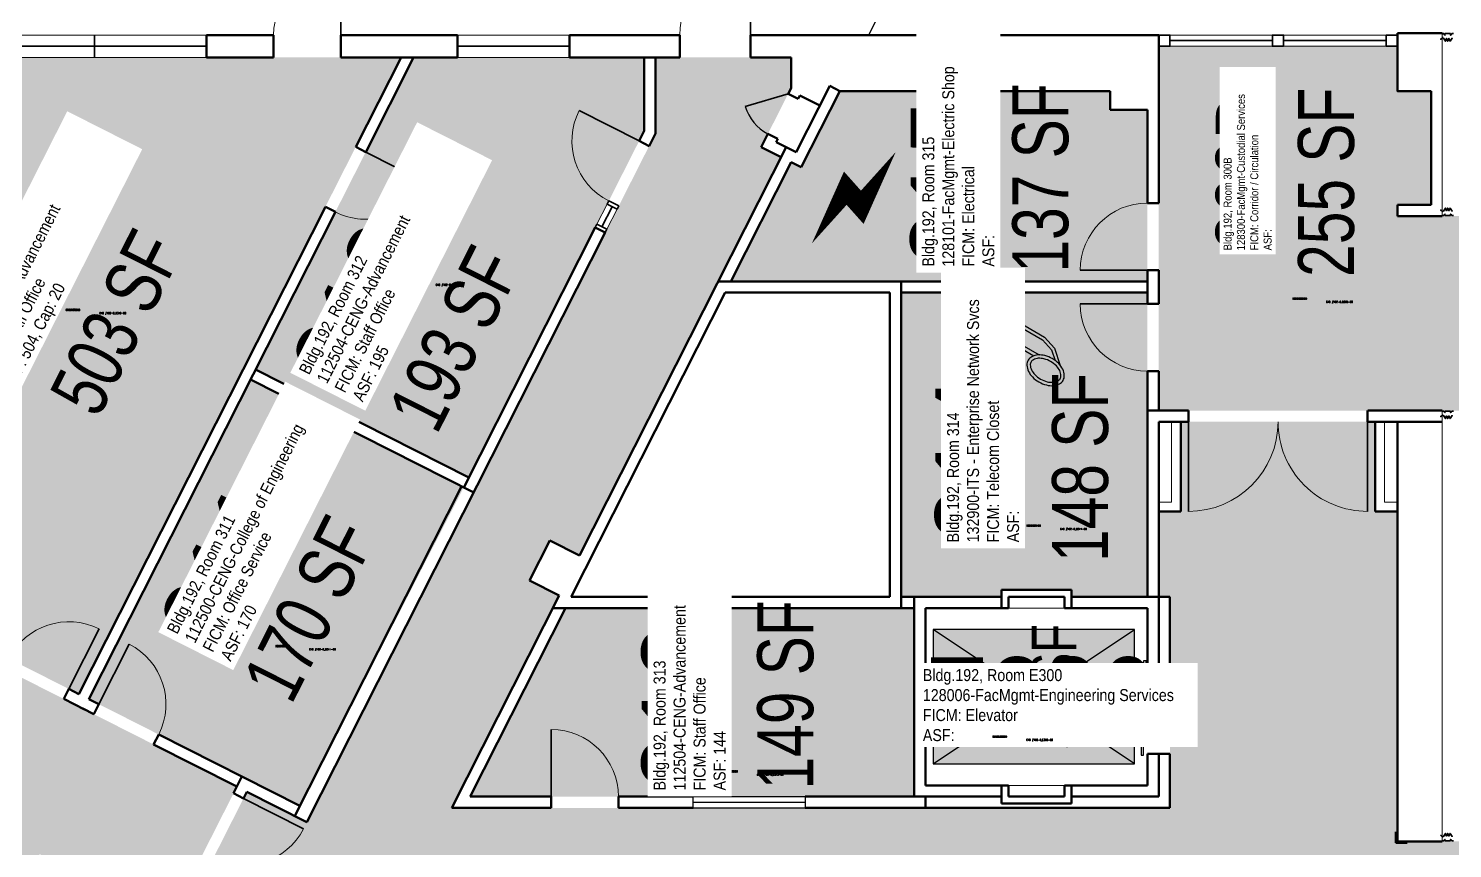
# Model space of a CAD drawing. Header units: inches. Extents: x -2551 to 2829, y -872 to 1370.
# Drawn here: x -1090 to -327, y 411 to 850 of the extents above; entities that cross this region are included whole.
import ezdxf
from ezdxf.enums import TextEntityAlignment as Align

# ---------------------------------------------------------------- set-up
doc = ezdxf.new("R2010")
doc.units = ezdxf.units.IN
doc.header["$LTSCALE"] = 10
doc.header["$MEASUREMENT"] = 0
doc.layers.get('0').update_dxf_attribs({"linetype": 'CONTINUOUS'})
for name, color, linetype in [('A-DOOR', 2, 'CONTINUOUS'), ('A-FLOR', 3, 'CONTINUOUS'), ('A-GLAZ', 1, 'CONTINUOUS'), ('A-GLAZ-SILL', 2, 'CONTINUOUS'), ('A-IDEN-CNUM', 7, 'CONTINUOUS'), ('A-IDEN-ICON', 4, 'CONTINUOUS'), ('A-IDEN-RNUM', 7, 'CONTINUOUS'), ('A-IDEN-SNUM', 4, 'CONTINUOUS'), ('A-IDEN-VNUM', 4, 'CONTINUOUS'), ('A-ROOF', 2, 'CONTINUOUS'), ('A-WALL', 5, 'CONTINUOUS'), ('AREA-TEXT', 3, 'CONTINUOUS'), ('Rooms-Category-Color', 7, 'CONTINUOUS'), ('Rooms-College-Color', 7, 'CONTINUOUS'), ('Rooms-Department-Color', 7, 'CONTINUOUS'), ('Rooms-Division-Color', 7, 'CONTINUOUS'), ('Rooms-Information', 7, 'CONTINUOUS')]:
    doc.layers.add(name, color=color, linetype=linetype)
doc.styles.add('AREA', font='arial.ttf', dxfattribs={"width": 0.75, "height": 30})
doc.styles.add('ROOMSNUMBER', font='TXT.SHX', dxfattribs={"height": 1})
doc.styles.add('ROOMVNUMBER', font='arial.ttf', dxfattribs={"width": 0.85, "height": 30})

# ---------------------------------------------------------------- blocks, each defined once
blk = doc.blocks.new('CPELECT')
blk.add_lwpolyline([(0.0623, 0.0629, 0, 0.03, 0), (0.0105, -0.0168, 0.03, 0.03, 0), (-0.0105, 0.0068, 0.03, 0, 0), (-0.0623, -0.0729, 0.03, 0, 0)], format="xyseb")
blk = doc.blocks.new('CPPHONE')
for p, q in [((0.0096, 0.0252), (-0.0196, -0.0252)), ((0.0169, 0.0279), (-0.0182, -0.0329))]:
    blk.add_line(p, q)
for points in [[(0.0288, 0.0786, 0.139889), (0.0216, 0.0804, 0.107118), (0.0122, 0.0781, 0.079812), (0.0039, 0.0722, 0.067459), (-0.0035, 0.0626, 0.067459), (-0.008, 0.0515, 0.079812), (-0.009, 0.0413, 0.107118), (-0.0064, 0.032, 0.139889), (-0.0012, 0.0267, 0.139889), (0.0061, 0.0248, 0.107118), (0.0155, 0.0272, 0.079812), (0.0238, 0.0331, 0.067459), (0.0312, 0.0426, 0.067459), (0.0357, 0.0538, 0.079812), (0.0367, 0.0639, 0.107118), (0.034, 0.0732, 0.139889)], [(0.0263, 0.0743, 0.139889), (0.0218, 0.0754, 0.107118), (0.0144, 0.0736, 0.079812), (0.0074, 0.0686, 0.067459), (0.0008, 0.0601, 0.067459), (-0.0032, 0.0502, 0.079812), (-0.004, 0.0417, 0.107118), (-0.0019, 0.0344, 0.139889), (0.0013, 0.031, 0.139889), (0.0059, 0.0298, 0.107118), (0.0133, 0.0317, 0.079812), (0.0203, 0.0367, 0.067459), (0.0268, 0.0451, 0.067459), (0.0309, 0.055, 0.079812), (0.0317, 0.0636, 0.107118), (0.0296, 0.0709, 0.139889)], [(-0.0262, -0.0167, 0.139889), (-0.0334, -0.0148, 0.107118), (-0.0428, -0.0172, 0.079812), (-0.0511, -0.0231, 0.067459), (-0.0585, -0.0326, 0.067459), (-0.063, -0.0438, 0.079812), (-0.064, -0.0539, 0.107118), (-0.0614, -0.0632, 0.139889), (-0.0562, -0.0686, 0.139889), (-0.0489, -0.0704, 0.107118), (-0.0395, -0.0681, 0.079812), (-0.0312, -0.0622, 0.067459), (-0.0238, -0.0526, 0.067459), (-0.0193, -0.0415, 0.079812), (-0.0183, -0.0313, 0.107118), (-0.021, -0.022, 0.139889)], [(-0.0287, -0.021, 0.139889), (-0.0332, -0.0198, 0.107118), (-0.0406, -0.0217, 0.079812), (-0.0476, -0.0267, 0.067459), (-0.0542, -0.0351, 0.067459), (-0.0582, -0.045, 0.079812), (-0.059, -0.0536, 0.107118), (-0.0569, -0.0609, 0.139889), (-0.0537, -0.0643, 0.139889), (-0.0491, -0.0654, 0.107118), (-0.0417, -0.0636, 0.079812), (-0.0347, -0.0586, 0.067459), (-0.0282, -0.0501, 0.067459), (-0.0241, -0.0402, 0.079812), (-0.0233, -0.0317, 0.107118), (-0.0254, -0.0244, 0.139889)]]:
    blk.add_lwpolyline(points, format="xyb", close=True)
for points in [[(0.0364, 0.0572), (0.0417, 0.0308), (0.0382, 0.0108), (0.0082, -0.0411), (-0.0083, -0.0558), (-0.0338, -0.0645)], [(0.0334, 0.047), (0.0366, 0.0307), (0.0334, 0.0126), (0.0043, -0.0379), (-0.0109, -0.0514), (-0.0265, -0.0567)]]:
    blk.add_lwpolyline(points)

msp = doc.modelspace()

# ---------------------------------------------------------------- hatches: boundary and pattern name
at = {"layer": 'Rooms-Category-Color', "true_color": 0xadadad}
for points in [[(-484.63, 840.74), (-356.74, 840.74), (-356.74, 816.74), (-338.74, 816.74), (-338.74, 755.74), (-356.74, 755.74), (-356.74, 749.74), (-254.74, 749.74), (-254.74, 645.56), (-484.63, 645.55)], [(-754.24, 793.93), (-754.24, 834.74), (-681.58, 834.74), (-681.58, 818.27), (-697.55, 786.72), (-686.84, 781.3), (-794.91, 567.85), (-810.82, 575.9), (-821.66, 554.49), (-805.75, 546.43), (-863.31, 432.74), (-478.63, 432.74), (-478.63, 545.74), (-484.63, 545.74), (-484.63, 591.55), (-472.69, 591.55), (-472.69, 639.55), (-368.69, 639.55), (-368.69, 591.55), (-356.74, 591.55), (-356.74, 414.74), (174.02, 414.74), (174.02, 433.49), (271.27, 433.49), (271.27, 414.74), (295.27, 414.74), (295.27, 432.74), (556.27, 432.74), (556.27, 414.74), (580.27, 414.74), (580.27, 432.74), (841.27, 432.74), (841.27, 414.74), (865.27, 414.74), (865.27, 432.74), (1126.27, 432.74), (1126.27, 414.74), (1150.67, 414.74), (1150.67, 432.74), (1411.27, 432.74), (1411.27, 414.74), (1435.27, 414.74), (1435.27, 432.74), (1649.27, 432.74), (1649.27, 414.74), (1673.27, 414.74), (1673.27, 432.74), (1887.27, 432.74), (1887.27, 414.74), (1911.27, 414.74), (1911.27, 432.74), (2125.27, 432.74), (2125.27, 414.74), (2149.27, 414.74), (2149.27, 432.74), (2225.28, 432.74), (2225.28, 437.74), (2357.28, 437.74), (2357.28, 432.74), (2363.27, 432.74), (2363.27, 414.74), (2384.77, 414.74), (2384.77, 330.26), (2304.16, 324.62), (2306.67, 288.71), (2228.86, 283.27), (2226.35, 319.18), (2190.44, 316.67), (2192.12, 292.73), (2126.27, 288.13), (2124.6, 312.07), (1631.8, 277.61), (1633.44, 254.14), (1491.89, 242.82), (1490.15, 267.7), (1280.66, 253.05), (1282.75, 223.13), (1169.03, 215.17), (1166.94, 245.1), (877.64, 224.87), (879.32, 200.93), (819.46, 196.74), (818.21, 214.7), (794.27, 213.03), (795.52, 195.07), (730.89, 190.55), (718.86, 213.81), (433.4, 193.81), (420.42, 168.84), (362.11, 164.1), (358.46, 188.57), (71.16, 168.48), (85.96, 73.11), (-22.79, 65.49), (-27.42, 131.51), (13.38, 134.36), (11.31, 164.29), (-44.11, 160.42), (-287.51, 143.4), (-317.18, 141.08), (-318.63, 165.28), (-343.05, 163.57), (-355.5, 342.75), (-955.3, 342.74), (-1009.2, 370.03), (-973.07, 441.4), (-940.95, 425.14)], [(-490.63, 714.74), (-490.63, 806.74), (-510.63, 806.74), (-510.63, 816.74), (-655.45, 816.74), (-676.14, 775.88), (-681.49, 778.59), (-713.82, 714.74)], [(-622.63, 708.74), (-490.63, 708.74), (-490.63, 545.74), (-531.38, 545.74), (-531.38, 549.49), (-568.88, 549.49), (-568.88, 545.74), (-622.63, 545.74)], [(-1312.88, 88.97), (-1339.44, 88.97), (-1339.44, 28.95), (-1093.05, 28.95), (-1093.05, 121.72), (-837.79, 121.72), (-837.75, 135.72), (-813.75, 135.72), (-813.75, 131.22), (-768.93, 131.22), (-768.93, 187.72), (-1195.64, 187.72), (-1084.13, 407.96), (-1014.56, 372.74), (-978.42, 444.11), (-1264.81, 589.1), (-1300.94, 517.73), (-1137.66, 435.06)], [(-605.51, 528.24), (-497.51, 528.24), (-497.51, 456.24), (-605.51, 456.24)]]:
    msp.add_hatch(color=253, dxfattribs=at).paths.add_polyline_path(points)
at = {"layer": 'Rooms-Category-Color', "true_color": 0xfa9ba3}
for points in [[(-1253.06, 612.3), (-1244.14, 607.78), (-1253.18, 589.94), (-1063.15, 493.73), (-890.5, 834.74), (-1140.45, 834.74)], [(-883.78, 834.74), (-760.24, 834.74), (-760.24, 795.36), (-854.23, 609.72), (-968.43, 667.54)], [(-971.14, 662.19), (-856.94, 604.37), (-944.71, 433.77), (-1057.8, 491.02)], [(-802.41, 539.74), (-853.55, 438.74), (-615.63, 438.74), (-615.63, 539.74)]]:
    msp.add_hatch(color=241, dxfattribs=at).paths.add_polyline_path(points)
at = {"layer": 'Rooms-College-Color', "true_color": 0xadadad}
for points in [[(-484.63, 840.74), (-356.74, 840.74), (-356.74, 816.74), (-338.74, 816.74), (-338.74, 755.74), (-356.74, 755.74), (-356.74, 749.74), (-254.74, 749.74), (-254.74, 645.56), (-484.63, 645.55)], [(-754.24, 793.93), (-754.24, 834.74), (-681.58, 834.74), (-681.58, 818.27), (-697.55, 786.72), (-686.84, 781.3), (-794.91, 567.85), (-810.82, 575.9), (-821.66, 554.49), (-805.75, 546.43), (-863.31, 432.74), (-478.63, 432.74), (-478.63, 545.74), (-484.63, 545.74), (-484.63, 591.55), (-472.69, 591.55), (-472.69, 639.55), (-368.69, 639.55), (-368.69, 591.55), (-356.74, 591.55), (-356.74, 414.74), (174.02, 414.74), (174.02, 433.49), (271.27, 433.49), (271.27, 414.74), (295.27, 414.74), (295.27, 432.74), (556.27, 432.74), (556.27, 414.74), (580.27, 414.74), (580.27, 432.74), (841.27, 432.74), (841.27, 414.74), (865.27, 414.74), (865.27, 432.74), (1126.27, 432.74), (1126.27, 414.74), (1150.67, 414.74), (1150.67, 432.74), (1411.27, 432.74), (1411.27, 414.74), (1435.27, 414.74), (1435.27, 432.74), (1649.27, 432.74), (1649.27, 414.74), (1673.27, 414.74), (1673.27, 432.74), (1887.27, 432.74), (1887.27, 414.74), (1911.27, 414.74), (1911.27, 432.74), (2125.27, 432.74), (2125.27, 414.74), (2149.27, 414.74), (2149.27, 432.74), (2225.28, 432.74), (2225.28, 437.74), (2357.28, 437.74), (2357.28, 432.74), (2363.27, 432.74), (2363.27, 414.74), (2384.77, 414.74), (2384.77, 330.26), (2304.16, 324.62), (2306.67, 288.71), (2228.86, 283.27), (2226.35, 319.18), (2190.44, 316.67), (2192.12, 292.73), (2126.27, 288.13), (2124.6, 312.07), (1631.8, 277.61), (1633.44, 254.14), (1491.89, 242.82), (1490.15, 267.7), (1280.66, 253.05), (1282.75, 223.13), (1169.03, 215.17), (1166.94, 245.1), (877.64, 224.87), (879.32, 200.93), (819.46, 196.74), (818.21, 214.7), (794.27, 213.03), (795.52, 195.07), (730.89, 190.55), (718.86, 213.81), (433.4, 193.81), (420.42, 168.84), (362.11, 164.1), (358.46, 188.57), (71.16, 168.48), (85.96, 73.11), (-22.79, 65.49), (-27.42, 131.51), (13.38, 134.36), (11.31, 164.29), (-44.11, 160.42), (-287.51, 143.4), (-317.18, 141.08), (-318.63, 165.28), (-343.05, 163.57), (-355.5, 342.75), (-955.3, 342.74), (-1009.2, 370.03), (-973.07, 441.4), (-940.95, 425.14)], [(-490.63, 714.74), (-490.63, 806.74), (-510.63, 806.74), (-510.63, 816.74), (-655.45, 816.74), (-676.14, 775.88), (-681.49, 778.59), (-713.82, 714.74)], [(-622.63, 708.74), (-490.63, 708.74), (-490.63, 545.74), (-531.38, 545.74), (-531.38, 549.49), (-568.88, 549.49), (-568.88, 545.74), (-622.63, 545.74)], [(-1312.88, 88.97), (-1339.44, 88.97), (-1339.44, 28.95), (-1093.05, 28.95), (-1093.05, 121.72), (-837.79, 121.72), (-837.75, 135.72), (-813.75, 135.72), (-813.75, 131.22), (-768.93, 131.22), (-768.93, 187.72), (-1195.64, 187.72), (-1084.13, 407.96), (-1014.56, 372.74), (-978.42, 444.11), (-1264.81, 589.1), (-1300.94, 517.73), (-1137.66, 435.06)], [(-605.51, 528.24), (-497.51, 528.24), (-497.51, 456.24), (-605.51, 456.24)]]:
    msp.add_hatch(color=253, dxfattribs=at).paths.add_polyline_path(points)
at = {"layer": 'Rooms-College-Color', "true_color": 0x80bc67}
for points in [[(-1253.06, 612.3), (-1244.14, 607.78), (-1253.18, 589.94), (-1063.15, 493.73), (-890.5, 834.74), (-1140.45, 834.74)], [(-883.78, 834.74), (-760.24, 834.74), (-760.24, 795.36), (-854.23, 609.72), (-968.43, 667.54)], [(-971.14, 662.19), (-856.94, 604.37), (-944.71, 433.77), (-1057.8, 491.02)], [(-802.41, 539.74), (-853.55, 438.74), (-615.63, 438.74), (-615.63, 539.74)]]:
    msp.add_hatch(color=83, dxfattribs=at).paths.add_polyline_path(points)
at = {"layer": 'Rooms-Department-Color', "true_color": 0xacacac}
for points in [[(-484.63, 840.74), (-356.74, 840.74), (-356.74, 816.74), (-338.74, 816.74), (-338.74, 755.74), (-356.74, 755.74), (-356.74, 749.74), (-254.74, 749.74), (-254.74, 645.56), (-484.63, 645.55)], [(-754.24, 793.93), (-754.24, 834.74), (-681.58, 834.74), (-681.58, 818.27), (-697.55, 786.72), (-686.84, 781.3), (-794.91, 567.85), (-810.82, 575.9), (-821.66, 554.49), (-805.75, 546.43), (-863.31, 432.74), (-478.63, 432.74), (-478.63, 545.74), (-484.63, 545.74), (-484.63, 591.55), (-472.69, 591.55), (-472.69, 639.55), (-368.69, 639.55), (-368.69, 591.55), (-356.74, 591.55), (-356.74, 414.74), (174.02, 414.74), (174.02, 433.49), (271.27, 433.49), (271.27, 414.74), (295.27, 414.74), (295.27, 432.74), (556.27, 432.74), (556.27, 414.74), (580.27, 414.74), (580.27, 432.74), (841.27, 432.74), (841.27, 414.74), (865.27, 414.74), (865.27, 432.74), (1126.27, 432.74), (1126.27, 414.74), (1150.67, 414.74), (1150.67, 432.74), (1411.27, 432.74), (1411.27, 414.74), (1435.27, 414.74), (1435.27, 432.74), (1649.27, 432.74), (1649.27, 414.74), (1673.27, 414.74), (1673.27, 432.74), (1887.27, 432.74), (1887.27, 414.74), (1911.27, 414.74), (1911.27, 432.74), (2125.27, 432.74), (2125.27, 414.74), (2149.27, 414.74), (2149.27, 432.74), (2225.28, 432.74), (2225.28, 437.74), (2357.28, 437.74), (2357.28, 432.74), (2363.27, 432.74), (2363.27, 414.74), (2384.77, 414.74), (2384.77, 330.26), (2304.16, 324.62), (2306.67, 288.71), (2228.86, 283.27), (2226.35, 319.18), (2190.44, 316.67), (2192.12, 292.73), (2126.27, 288.13), (2124.6, 312.07), (1631.8, 277.61), (1633.44, 254.14), (1491.89, 242.82), (1490.15, 267.7), (1280.66, 253.05), (1282.75, 223.13), (1169.03, 215.17), (1166.94, 245.1), (877.64, 224.87), (879.32, 200.93), (819.46, 196.74), (818.21, 214.7), (794.27, 213.03), (795.52, 195.07), (730.89, 190.55), (718.86, 213.81), (433.4, 193.81), (420.42, 168.84), (362.11, 164.1), (358.46, 188.57), (71.16, 168.48), (85.96, 73.11), (-22.79, 65.49), (-27.42, 131.51), (13.38, 134.36), (11.31, 164.29), (-44.11, 160.42), (-287.51, 143.4), (-317.18, 141.08), (-318.63, 165.28), (-343.05, 163.57), (-355.5, 342.75), (-955.3, 342.74), (-1009.2, 370.03), (-973.07, 441.4), (-940.95, 425.14)], [(-490.63, 714.74), (-490.63, 806.74), (-510.63, 806.74), (-510.63, 816.74), (-655.45, 816.74), (-676.14, 775.88), (-681.49, 778.59), (-713.82, 714.74)], [(-622.63, 708.74), (-490.63, 708.74), (-490.63, 545.74), (-531.38, 545.74), (-531.38, 549.49), (-568.88, 549.49), (-568.88, 545.74), (-622.63, 545.74)], [(-1312.88, 88.97), (-1339.44, 88.97), (-1339.44, 28.95), (-1093.05, 28.95), (-1093.05, 121.72), (-837.79, 121.72), (-837.75, 135.72), (-813.75, 135.72), (-813.75, 131.22), (-768.93, 131.22), (-768.93, 187.72), (-1195.64, 187.72), (-1084.13, 407.96), (-1014.56, 372.74), (-978.42, 444.11), (-1264.81, 589.1), (-1300.94, 517.73), (-1137.66, 435.06)], [(-605.51, 528.24), (-497.51, 528.24), (-497.51, 456.24), (-605.51, 456.24)]]:
    msp.add_hatch(color=253, dxfattribs=at).paths.add_polyline_path(points)
at = {"layer": 'Rooms-Department-Color', "true_color": 0x99d7b2}
for points in [[(-1253.06, 612.3), (-1244.14, 607.78), (-1253.18, 589.94), (-1063.15, 493.73), (-890.5, 834.74), (-1140.45, 834.74)], [(-883.78, 834.74), (-760.24, 834.74), (-760.24, 795.36), (-854.23, 609.72), (-968.43, 667.54)], [(-971.14, 662.19), (-856.94, 604.37), (-944.71, 433.77), (-1057.8, 491.02)], [(-802.41, 539.74), (-853.55, 438.74), (-615.63, 438.74), (-615.63, 539.74)]]:
    msp.add_hatch(color=253, dxfattribs=at).paths.add_polyline_path(points)
at = {"layer": 'Rooms-Division-Color', "true_color": 0xadadad}
for points in [[(-484.63, 840.74), (-356.74, 840.74), (-356.74, 816.74), (-338.74, 816.74), (-338.74, 755.74), (-356.74, 755.74), (-356.74, 749.74), (-254.74, 749.74), (-254.74, 645.56), (-484.63, 645.55)], [(-754.24, 793.93), (-754.24, 834.74), (-681.58, 834.74), (-681.58, 818.27), (-697.55, 786.72), (-686.84, 781.3), (-794.91, 567.85), (-810.82, 575.9), (-821.66, 554.49), (-805.75, 546.43), (-863.31, 432.74), (-478.63, 432.74), (-478.63, 545.74), (-484.63, 545.74), (-484.63, 591.55), (-472.69, 591.55), (-472.69, 639.55), (-368.69, 639.55), (-368.69, 591.55), (-356.74, 591.55), (-356.74, 414.74), (174.02, 414.74), (174.02, 433.49), (271.27, 433.49), (271.27, 414.74), (295.27, 414.74), (295.27, 432.74), (556.27, 432.74), (556.27, 414.74), (580.27, 414.74), (580.27, 432.74), (841.27, 432.74), (841.27, 414.74), (865.27, 414.74), (865.27, 432.74), (1126.27, 432.74), (1126.27, 414.74), (1150.67, 414.74), (1150.67, 432.74), (1411.27, 432.74), (1411.27, 414.74), (1435.27, 414.74), (1435.27, 432.74), (1649.27, 432.74), (1649.27, 414.74), (1673.27, 414.74), (1673.27, 432.74), (1887.27, 432.74), (1887.27, 414.74), (1911.27, 414.74), (1911.27, 432.74), (2125.27, 432.74), (2125.27, 414.74), (2149.27, 414.74), (2149.27, 432.74), (2225.28, 432.74), (2225.28, 437.74), (2357.28, 437.74), (2357.28, 432.74), (2363.27, 432.74), (2363.27, 414.74), (2384.77, 414.74), (2384.77, 330.26), (2304.16, 324.62), (2306.67, 288.71), (2228.86, 283.27), (2226.35, 319.18), (2190.44, 316.67), (2192.12, 292.73), (2126.27, 288.13), (2124.6, 312.07), (1631.8, 277.61), (1633.44, 254.14), (1491.89, 242.82), (1490.15, 267.7), (1280.66, 253.05), (1282.75, 223.13), (1169.03, 215.17), (1166.94, 245.1), (877.64, 224.87), (879.32, 200.93), (819.46, 196.74), (818.21, 214.7), (794.27, 213.03), (795.52, 195.07), (730.89, 190.55), (718.86, 213.81), (433.4, 193.81), (420.42, 168.84), (362.11, 164.1), (358.46, 188.57), (71.16, 168.48), (85.96, 73.11), (-22.79, 65.49), (-27.42, 131.51), (13.38, 134.36), (11.31, 164.29), (-44.11, 160.42), (-287.51, 143.4), (-317.18, 141.08), (-318.63, 165.28), (-343.05, 163.57), (-355.5, 342.75), (-955.3, 342.74), (-1009.2, 370.03), (-973.07, 441.4), (-940.95, 425.14)], [(-490.63, 714.74), (-490.63, 806.74), (-510.63, 806.74), (-510.63, 816.74), (-655.45, 816.74), (-676.14, 775.88), (-681.49, 778.59), (-713.82, 714.74)], [(-622.63, 708.74), (-490.63, 708.74), (-490.63, 545.74), (-531.38, 545.74), (-531.38, 549.49), (-568.88, 549.49), (-568.88, 545.74), (-622.63, 545.74)], [(-1312.88, 88.97), (-1339.44, 88.97), (-1339.44, 28.95), (-1093.05, 28.95), (-1093.05, 121.72), (-837.79, 121.72), (-837.75, 135.72), (-813.75, 135.72), (-813.75, 131.22), (-768.93, 131.22), (-768.93, 187.72), (-1195.64, 187.72), (-1084.13, 407.96), (-1014.56, 372.74), (-978.42, 444.11), (-1264.81, 589.1), (-1300.94, 517.73), (-1137.66, 435.06)], [(-605.51, 528.24), (-497.51, 528.24), (-497.51, 456.24), (-605.51, 456.24)]]:
    msp.add_hatch(color=253, dxfattribs=at).paths.add_polyline_path(points)
at = {"layer": 'Rooms-Division-Color', "true_color": 0x99d7b2}
for points in [[(-1253.06, 612.3), (-1244.14, 607.78), (-1253.18, 589.94), (-1063.15, 493.73), (-890.5, 834.74), (-1140.45, 834.74)], [(-883.78, 834.74), (-760.24, 834.74), (-760.24, 795.36), (-854.23, 609.72), (-968.43, 667.54)], [(-971.14, 662.19), (-856.94, 604.37), (-944.71, 433.77), (-1057.8, 491.02)], [(-802.41, 539.74), (-853.55, 438.74), (-615.63, 438.74), (-615.63, 539.74)]]:
    msp.add_hatch(color=253, dxfattribs=at).paths.add_polyline_path(points)

# ---------------------------------------------------------------- linework, layer by layer
at = {"layer": 'A-DOOR', "linetype": 'Continuous', "lineweight": 35}
for p, q in [((-922.75, 846.74, 0), (-922.75, 882.74, 0)), ((-703.24, 846.74, 0), (-703.24, 884.74, 0)), ((-909.43, 784.08), (-877.31, 767.82)), ((-490.63, 720.74, 0), (-526.63, 720.74, 0)), ((-468.69, 639.55, 0), (-468.69, 591.55, 0)), ((-372.69, 639.55, 0), (-372.69, 591.55, 0)), ((-1052.44, 488.31, 0), (-1036.18, 520.43, 0)), ((-810.05, 438.74, 0), (-810.05, 474.74, 0)), ((-974.87, 437.83, 0), (-942.75, 421.57, 0))]:
    msp.add_line(p, q, dxfattribs=at)
at = {"layer": 'A-DOOR', "linetype": 'Continuous', "lineweight": 35, "extrusion": (0, 0, -1)}
msp.add_line((-683.1, 815.27), (-706.12, 808.48), dxfattribs=at)
at = {"layer": 'A-DOOR', "linetype": 'Continuous', "lineweight": 35, "extrusion": (-2.33231e-28, -6.082e-29, -1)}
msp.add_line((-762.95, 790.01), (-795.07, 806.27), dxfattribs=at)
at = {"layer": 'A-DOOR', "linetype": 'Continuous', "lineweight": 35, "extrusion": (3.07849e-13, -5.50952e-13, -1)}
msp.add_line((-490.63, 702.74), (-526.63, 702.74), dxfattribs=at)
at = {"layer": 'A-DOOR', "linetype": 'Continuous', "lineweight": 35, "extrusion": (1.57491e-13, 5.16213e-14, -1)}
msp.add_line((-1068.5, 496.44), (-1052.24, 528.56), dxfattribs=at)
at = {"layer": 'A-DOOR', "linetype": 'Continuous', "lineweight": 18}
for centre, radius, start, end in [((-922.75, 846.74, 0), 36, 90.00133, 179.99881), ((-703.24, 846.74, 0), 38, 90.00166, 179.99914), ((-909.43, 784.08), 36, 243.1478, 333.1478), ((-490.63, 720.74, 0), 36, 90, 180), ((-1052.44, 488.31, 0), 36, 333.1478, 63.1478), ((-810.05, 438.74, 0), 36, 0, 90)]:
    msp.add_arc(centre, radius, start, end, dxfattribs=at)
at = {"layer": 'A-DOOR', "linetype": 'Continuous', "lineweight": 18, "extrusion": (-2.33231e-28, -6.082e-29, -1)}
msp.add_arc((762.95, 790.01), 36, 296.8522, 26.8522, dxfattribs=at)
at = {"layer": 'A-DOOR', "linetype": 'Continuous'}
msp.add_arc((-683.1, 815.27), 24, 196.42522, 243.1478, dxfattribs=at)
at = {"layer": 'A-DOOR', "linetype": 'Continuous', "lineweight": 18, "extrusion": (3.07849e-13, -5.50952e-13, -1)}
msp.add_arc((490.63, 702.74), 36, 270, 0, dxfattribs=at)
at = {"layer": 'A-DOOR', "linetype": 'Continuous', "lineweight": 18, "extrusion": (1.57491e-13, 5.16213e-14, -1)}
msp.add_arc((1068.5, 496.44), 36, 26.8522, 116.8522, dxfattribs=at)
at = {"layer": 'A-DOOR', "linetype": 'Continuous', "lineweight": 18, "extrusion": (0, 0, -1)}
msp.add_arc((974.87, 437.83, 0), 36, 206.8544, 296.8544, dxfattribs=at)
at = {"layer": 'A-DOOR', "linetype": 'Continuous', "lineweight": 18}
msp.add_ellipse((-468.69, 639.55, 0), major_axis=(-48, 0), ratio=0.999983, start_param=1.570773, end_param=3.141569, dxfattribs=at)
at = {"layer": 'A-DOOR', "linetype": 'Continuous', "lineweight": 18, "extrusion": (0, 0, -1)}
msp.add_ellipse((-372.69, 639.55, 0), major_axis=(-48, 0), ratio=0.99993, start_param=4.712427, end_param=6.283224, dxfattribs=at)
at = {"layer": 'A-FLOR', "ltscale": 8}
for p, q in [((-497.51, 456.24), (-605.51, 528.24)), ((-605.51, 456.24), (-497.51, 528.24))]:
    msp.add_line(p, q, dxfattribs=at)
at = {"layer": 'A-FLOR', "lineweight": 25, "ltscale": 8}
for points in [[(-605.51, 456.24), (-497.51, 456.24), (-497.51, 528.24), (-605.51, 528.24)], [(-492.71, 485.51), (-491.36, 485.51), (-491.36, 511.51), (-492.71, 511.51)], [(-494.07, 460.96), (-492.71, 460.96), (-492.71, 486.96), (-494.07, 486.96)]]:
    msp.add_3dface(points, dxfattribs=at)
at = {"layer": 'A-GLAZ', "linetype": 'Continuous', "lineweight": 18}
for p, q in [((-994.74, 846.74), (-1114.74, 846.74)), ((-860.24, 846.74), (-800.24, 846.74)), ((-478.63, 846.74), (-362.74, 846.74)), ((-478.63, 840.74), (-362.74, 840.74)), ((-1114.74, 834.74), (-994.74, 834.74)), ((-860.24, 834.74), (-800.24, 834.74)), ((-780.11, 756.11, 0), (-785.53, 745.4, 0)), ((-774.76, 753.4, 0), (-780.18, 742.69, 0))]:
    msp.add_line(p, q, dxfattribs=at)
at = {"layer": 'A-GLAZ', "linetype": 'Continuous', "lineweight": 35}
for p, q in [((-1054.74, 834.74), (-1054.74, 846.74)), ((-994.74, 846.74), (-994.74, 834.74))]:
    msp.add_line(p, q, dxfattribs=at)
at = {"layer": 'A-GLAZ'}
msp.add_line((-734.05, 435.74), (-674.05, 435.74), dxfattribs=at)
at = {"layer": 'A-GLAZ', "linetype": 'Continuous', "lineweight": 35}
for points in [[(-484.63, 840.74), (-478.63, 840.74), (-478.63, 846.74), (-484.63, 846.74)], [(-417.69, 840.74), (-423.69, 840.74), (-423.69, 846.74), (-417.69, 846.74)], [(-356.74, 840.74), (-362.74, 840.74), (-362.74, 846.74), (-356.74, 846.74)], [(-773.86, 755.18, 0), (-779.21, 757.89, 0), (-780.11, 756.11, 0), (-774.76, 753.4, 0)], [(-780.18, 742.69, 0), (-785.53, 745.4, 0), (-786.44, 743.62, 0), (-781.08, 740.91, 0)]]:
    msp.add_3dface(points, dxfattribs=at)
at = {"layer": 'A-GLAZ-SILL', "linetype": 'Continuous', "lineweight": 35}
for p, q in [((-1114.74, 840.74), (-994.74, 840.74)), ((-860.24, 840.74), (-800.24, 840.74)), ((-423.69, 843.74), (-478.63, 843.74)), ((-362.74, 843.74), (-417.69, 843.74)), ((-777.44, 754.75, 0), (-782.86, 744.05, 0))]:
    msp.add_line(p, q, dxfattribs=at)
at = {"layer": 'A-GLAZ-SILL'}
for p, q in [((-734.05, 438.74), (-674.05, 438.74)), ((-734.05, 432.74), (-674.05, 432.74))]:
    msp.add_line(p, q, dxfattribs=at)
at = {"layer": 'A-ROOF', "linetype": 'Continuous', "lineweight": 25, "elevation": 0, "flags": 128}
msp.add_lwpolyline([(-623.71, 879.07), (-640.07, 846.74)], dxfattribs=at)
at = {"layer": 'A-WALL', "linetype": 'Continuous', "lineweight": 18}
for p, q in [((-332.74, 847.74, 0), (-332.74, 749.74, 0)), ((-332.74, 645.55, 0), (-332.74, 414.74, 0)), ((-477.69, 596.55), (-477.69, 639.55)), ((-363.69, 596.55), (-363.69, 639.55)), ((-477.69, 596.55), (-484.63, 596.55)), ((-356.74, 596.55), (-363.69, 596.55)), ((-565.13, 539.74), (-535.13, 539.74)), ((-565.13, 444.74), (-535.13, 444.74))]:
    msp.add_line(p, q, dxfattribs=at)
at = {"layer": 'A-WALL', "linetype": 'Continuous', "lineweight": 35, "extrusion": (0, 0, -1)}
for p, q in [((-332.74, 847.5, 0), (-331.82, 847.5, 0)), ((-332.55, 847.5, 0), (-332.55, 847.03, 0)), ((-331.82, 847.5, 0), (-331.29, 846.67, 0)), ((-331.25, 846.68, 0), (-331.25, 847.5, 0)), ((-331.25, 847.5, 0), (-328.23, 847.5, 0)), ((-328.23, 846.68, 0), (-328.23, 847.5, 0)), ((-327.65, 847.5, 0), (-328.19, 846.67, 0)), ((-326.74, 847.5, 0), (-327.65, 847.5, 0)), ((-332.74, 645.31, 0), (-331.82, 645.31, 0)), ((-332.55, 645.31, 0), (-332.55, 644.85, 0)), ((-331.82, 645.31, 0), (-331.29, 644.48, 0)), ((-331.25, 644.49, 0), (-331.25, 645.31, 0)), ((-331.25, 645.31, 0), (-328.23, 645.31, 0)), ((-328.23, 644.49, 0), (-328.23, 645.31, 0)), ((-327.65, 645.31, 0), (-328.19, 644.48, 0)), ((-326.74, 645.31, 0), (-327.65, 645.31, 0))]:
    msp.add_line(p, q, dxfattribs=at)
at = {"layer": 'A-WALL', "linetype": 'Continuous', "lineweight": 50}
for p, q in [((-994.74, 846.74), (-994.74, 834.74)), ((-958.75, 834.74), (-958.75, 846.74)), ((-922.75, 846.74), (-922.75, 834.74)), ((-860.24, 834.74), (-860.24, 846.74)), ((-800.24, 846.74), (-800.24, 834.74)), ((-741.24, 846.74), (-741.24, 834.74)), ((-703.24, 846.74), (-703.24, 834.74)), ((-484.63, 846.74), (-484.63, 756.74)), ((-890.5, 834.74), (-914.78, 786.79)), ((-883.78, 834.74), (-909.43, 784.08)), ((-760.24, 834.74), (-760.24, 795.36)), ((-754.24, 834.74), (-754.24, 793.93)), ((-681.58, 834.74), (-681.58, 818.27)), ((-655.45, 816.74, 0), (-676.14, 775.88, 0)), ((-660.8, 819.45), (-655.45, 816.74)), ((-655.45, 816.74, 0), (-510.63, 816.74, 0)), ((-510.63, 816.74, -18.05), (-510.63, 806.74, -18.05)), ((-338.74, 755.74), (-338.74, 816.74)), ((-683.1, 815.27), (-677.74, 812.56)), ((-676.84, 814.34), (-666.13, 808.92)), ((-760.24, 795.36), (-762.95, 790.01)), ((-754.24, 793.93), (-757.6, 787.3)), ((-693.94, 793.86), (-697.55, 786.72)), ((-693.94, 793.86), (-688.58, 791.15)), ((-914.78, 786.79), (-909.43, 784.08)), ((-762.95, 790.01), (-757.6, 787.3)), ((-697.55, 786.72), (-686.84, 781.3)), ((-688.58, 791.15), (-689.49, 789.36)), ((-689.49, 789.36), (-678.78, 783.94)), ((-681.49, 778.59, 0), (-713.82, 714.74, 0)), ((-681.49, 778.59), (-676.14, 775.88)), ((-490.63, 756.74), (-484.63, 756.74)), ((-338.74, 755.74), (-356.74, 755.74)), ((-356.74, 749.74), (-356.74, 755.74)), ((-931.04, 754.67), (-1063.15, 493.73)), ((-925.69, 751.96), (-1057.8, 491.02)), ((-931.04, 754.67), (-925.69, 751.96)), ((-332.74, 749.74), (-356.74, 749.74)), ((-781.08, 740.91), (-940.95, 425.14)), ((-786.44, 743.62), (-856.94, 604.37)), ((-786.44, 743.62), (-781.08, 740.91)), ((-490.63, 720.74), (-484.63, 720.74)), ((-484.63, 720.74), (-484.63, 702.74)), ((-716.85, 708.74, 0), (-799.38, 545.74, 0)), ((-490.63, 702.74), (-484.63, 702.74)), ((-854.23, 609.72), (-968.43, 667.54)), ((-490.63, 666.74), (-484.63, 666.74)), ((-484.63, 666.74), (-484.63, 645.55)), ((-851.58, 601.66), (-971.14, 662.19)), ((-468.69, 645.55), (-490.63, 645.55)), ((-468.69, 645.55), (-468.69, 639.55)), ((-372.69, 645.55), (-372.69, 639.55)), ((-332.74, 645.55), (-372.6, 645.55)), ((-468.69, 639.55), (-484.63, 639.55)), ((-484.63, 639.55), (-484.63, 545.74)), ((-472.69, 591.55), (-472.69, 639.55)), ((-332.74, 639.55), (-372.69, 639.55)), ((-368.69, 591.55), (-368.69, 639.55)), ((-858.05, 604.93), (-947.42, 428.42)), ((-472.69, 591.55), (-484.63, 591.55)), ((-356.74, 591.55), (-368.69, 591.55)), ((-821.66, 554.49, 0), (-810.82, 575.9, 0)), ((-810.82, 575.9, 0), (-794.91, 567.85, 0)), ((-805.75, 546.43, 0), (-821.66, 554.49, 0)), ((-799.38, 545.74, 0), (-628.63, 545.74, 0)), ((-622.63, 545.74, 0), (-568.88, 545.74, 0)), ((-615.63, 545.74), (-615.63, 438.74)), ((-531.38, 545.74, 0), (-478.63, 545.74, 0)), ((-484.63, 509.74, 0), (-484.63, 545.74, 0)), ((-478.63, 545.74, 0), (-478.63, 509.74, 0)), ((-802.41, 539.74, 0), (-853.55, 438.74, 0)), ((-565.13, 539.74, 0), (-609.63, 539.74, 0)), ((-490.63, 539.74, 0), (-535.13, 539.74, 0)), ((-490.63, 509.74, 0), (-490.63, 539.74, 0)), ((-478.63, 509.74, 0), (-490.63, 509.74, 0)), ((-1068.5, 496.44), (-1071.21, 491.09)), ((-1063.15, 493.73), (-1068.5, 496.44)), ((-1060.06, 485.44), (-1071.21, 491.09)), ((-1052.44, 488.31), (-1057.8, 491.02)), ((-1052.44, 488.31), (-1055.15, 482.96)), ((-1055.15, 482.96), (-1060.95, 485.9)), ((-1020.32, 472.05), (-1023.03, 466.7)), ((-978.42, 444.11), (-1023.03, 466.7)), ((-944.71, 433.77), (-1020.32, 472.05)), ((-490.63, 461.74, 0), (-490.63, 444.74, 0)), ((-487.63, 461.74, 0), (-490.63, 461.74, 0)), ((-481.63, 461.74, 0), (-487.63, 461.74, 0)), ((-484.63, 461.74, 0), (-484.63, 438.74, 0)), ((-478.63, 461.74, 0), (-481.63, 461.74, 0)), ((-478.63, 432.74, 0), (-478.63, 461.74, 0)), ((-975.71, 449.46), (-980.23, 440.54)), ((-565.13, 444.74), (-609.63, 444.74)), ((-490.63, 444.74), (-535.13, 444.74)), ((-980.23, 440.54), (-974.87, 437.83)), ((-973.07, 441.4), (-974.87, 437.83)), ((-940.95, 425.14), (-973.07, 441.4)), ((-810.05, 438.74), (-853.55, 438.74)), ((-810.05, 438.74), (-810.05, 432.74)), ((-774.05, 438.74), (-774.05, 432.74)), ((-734.05, 438.74), (-774.05, 438.74)), ((-615.63, 438.74), (-674.05, 438.74)), ((-568.88, 438.74), (-615.63, 438.74)), ((-484.63, 438.74), (-531.38, 438.74))]:
    msp.add_line(p, q, dxfattribs=at)
at = {"layer": 'A-WALL', "linetype": 'Continuous', "lineweight": 35}
for p, q in [((-332.74, 750, 0), (-331.82, 750, 0)), ((-332.55, 750, 0), (-332.55, 750.47, 0)), ((-331.82, 750, 0), (-331.29, 750.83, 0)), ((-331.25, 750.82, 0), (-331.25, 750, 0)), ((-331.25, 750, 0), (-328.23, 750, 0)), ((-328.23, 750.82, 0), (-328.23, 750, 0)), ((-327.65, 750, 0), (-328.19, 750.83, 0)), ((-326.74, 750, 0), (-327.65, 750, 0)), ((-332.74, 415.01, 0), (-331.82, 415.01, 0)), ((-332.55, 415.01, 0), (-332.55, 415.48, 0)), ((-331.82, 415.01, 0), (-331.29, 415.85, 0)), ((-331.25, 415.84, 0), (-331.25, 415.01, 0)), ((-331.25, 415.01, 0), (-328.23, 415.01, 0)), ((-328.23, 415.84, 0), (-328.23, 415.01, 0)), ((-327.65, 415.01, 0), (-328.19, 415.85, 0)), ((-326.74, 415.01, 0), (-327.65, 415.01, 0))]:
    msp.add_line(p, q, dxfattribs=at)
at = {"layer": 'A-WALL'}
for p, q in [((-734.05, 432.74), (-734.05, 438.74)), ((-674.05, 438.74), (-674.05, 432.74))]:
    msp.add_line(p, q, dxfattribs=at)
at = {"layer": 'A-WALL', "linetype": 'Continuous', "lineweight": 50, "extrusion": (0, 0, -1)}
msp.add_line((-357.58, 413.95, 0), (-357.58, 419.95, 0), dxfattribs=at)
at = {"layer": 'A-WALL', "linetype": 'Continuous', "lineweight": 50, "flags": 128}
for points in [[(-356.74, 847.74), (-356.74, 816.74), (-338.74, 816.74)], [(-332.74, 847.74), (-356.74, 847.74)], [(-958.75, 846.74), (-994.74, 846.74)], [(-860.24, 846.74), (-922.75, 846.74)], [(-741.24, 846.74), (-800.24, 846.74)], [(-484.63, 846.74), (-703.24, 846.74)], [(-958.75, 834.74), (-994.74, 834.74)], [(-860.24, 834.74), (-922.75, 834.74)], [(-741.24, 834.74), (-800.24, 834.74)], [(-681.58, 834.74), (-703.24, 834.74)], [(-510.63, 806.74), (-490.63, 806.74)], [(-490.63, 806.74), (-490.63, 756.74)], [(-490.63, 720.74), (-490.63, 702.74)], [(-490.63, 714.74), (-720.54, 714.74)], [(-622.63, 714.74), (-622.63, 539.74)], [(-628.63, 708.74), (-716.85, 708.74)], [(-628.63, 708.74), (-628.63, 545.74)], [(-490.63, 708.74), (-622.63, 708.74)], [(-490.63, 666.74), (-490.63, 545.74)], [(-356.74, 639.55), (-356.74, 414.74), (-332.74, 414.74)], [(-568.88, 549.49), (-531.38, 549.49)], [(-568.88, 549.49), (-568.88, 539.74)], [(-531.38, 549.49), (-531.38, 539.74)], [(-565.13, 545.74), (-535.13, 545.74)], [(-565.13, 545.74), (-565.13, 539.74)], [(-535.13, 545.74), (-535.13, 539.74)], [(-609.63, 539.74), (-609.63, 444.74)], [(-568.88, 434.99), (-568.88, 444.74)], [(-565.13, 438.74), (-565.13, 444.74)], [(-535.13, 438.74), (-535.13, 444.74)], [(-531.38, 434.99), (-531.38, 444.74)], [(-609.63, 438.74), (-609.63, 432.74)], [(-568.88, 434.99), (-531.38, 434.99)], [(-565.13, 438.74), (-535.13, 438.74)], [(-810.05, 432.74), (-863.31, 432.74)], [(-734.05, 432.74), (-774.05, 432.74)], [(-478.63, 432.74), (-674.05, 432.74)], [(-357.58, 413.95), (-351.58, 413.95)]]:
    msp.add_lwpolyline(points, dxfattribs=at)
at = {"layer": 'A-WALL', "linetype": 'Continuous', "lineweight": 18, "elevation": 0, "flags": 128}
for points in [[(-332.46, 845.66), (-332.49, 845.69), (-332.46, 845.72), (-332.32, 845.59), (-332.36, 845.56), (-332.39, 845.59), (-333.55, 844.43), (-333.66, 844.39), (-333.61, 844.5)], [(-332.46, 751.84), (-332.49, 751.81), (-332.46, 751.78), (-332.32, 751.91), (-332.36, 751.94), (-332.39, 751.91), (-333.55, 753.07), (-333.66, 753.11), (-333.61, 753)], [(-332.46, 643.47), (-332.49, 643.5), (-332.46, 643.54), (-332.32, 643.4), (-332.36, 643.37), (-332.39, 643.4), (-333.55, 642.25), (-333.66, 642.2), (-333.61, 642.31)], [(-332.46, 416.86), (-332.49, 416.83), (-332.46, 416.79), (-332.32, 416.93), (-332.36, 416.96), (-332.39, 416.93), (-333.55, 418.08), (-333.66, 418.13), (-333.61, 418.02)]]:
    msp.add_lwpolyline(points, close=True, dxfattribs=at)
at = {"layer": 'A-WALL', "linetype": 'Continuous', "lineweight": 35, "elevation": 0, "flags": 128}
for points in [[(-332.21, 844.86), (-332, 845.04), (-330.96, 843.43), (-330.35, 844.91), (-329.74, 843.43), (-329.13, 844.91), (-328.51, 843.43), (-327.48, 845.04), (-327.27, 844.86)], [(-332.21, 752.64), (-332, 752.46), (-330.96, 754.07), (-330.35, 752.59), (-329.74, 754.07), (-329.13, 752.59), (-328.51, 754.07), (-327.48, 752.46), (-327.27, 752.64)], [(-332.21, 642.67), (-332, 642.85), (-330.96, 641.24), (-330.35, 642.72), (-329.74, 641.25), (-329.13, 642.72), (-328.51, 641.25), (-327.48, 642.85), (-327.27, 642.67)], [(-332.21, 417.66), (-332, 417.48), (-330.96, 419.09), (-330.35, 417.6), (-329.74, 419.08), (-329.13, 417.6), (-328.51, 419.08), (-327.48, 417.48), (-327.27, 417.66)]]:
    msp.add_lwpolyline(points, dxfattribs=at)
at = {"layer": 'A-WALL', "linetype": 'Continuous', "lineweight": 50, "elevation": 0, "flags": 128}
for points in [[(-681.58, 818.27), (-683.1, 815.27)], [(-660.8, 819.45), (-678.78, 783.94)], [(-676.84, 814.34), (-677.74, 812.56)], [(-684.13, 786.65), (-794.91, 567.85)], [(-805.75, 546.43), (-863.31, 432.74)], [(-615.63, 539.74), (-809.14, 539.74)]]:
    msp.add_lwpolyline(points, dxfattribs=at)
at = {"layer": 'A-WALL', "linetype": 'Continuous', "lineweight": 35}
for centre, start, end in [((-331.27, 846.68, 0), 210.96376, 360), ((-328.21, 750.82, 0), 30.96376, 180), ((-331.27, 644.49, 0), 210.96376, 360), ((-328.21, 415.84, 0), 30.96376, 180)]:
    msp.add_arc(centre, 0.0234, start, end, dxfattribs=at)
at = {"layer": 'A-WALL', "linetype": 'Continuous', "lineweight": 35, "extrusion": (0, 0, -1)}
for centre, start, end in [((328.21, 846.68, 0), 210.96376, 360), ((331.27, 750.82, 0), 30.96376, 180), ((328.21, 644.49, 0), 210.96376, 360), ((331.27, 415.84, 0), 30.96376, 180)]:
    msp.add_arc(centre, 0.0234, start, end, dxfattribs=at)

# ---------------------------------------------------------------- block references
at = {"layer": 'A-IDEN-ICON', "xscale": 359.9999999987206, "yscale": 359.9999999987206, "zscale": 359.9999999987206}
msp.add_blockref('CPELECT', (-647.97, 761.38), dxfattribs=at)
at = {"layer": 'A-IDEN-ICON', "xscale": 360, "yscale": 360, "zscale": 360, "rotation": 90}
msp.add_blockref('CPPHONE', (-560.54, 681.96), dxfattribs=at)

# ---------------------------------------------------------------- texts
at = {"layer": 'A-IDEN-CNUM', "style": 'ROOMSNUMBER', "width": 0.85}
for s, p in [('CAD #192-0_0315-00', (-587.56, 727.66)), ('CAD #192-0_0312-00', (-871.91, 712.43)), ('CAD #192-0_0300-0B', (-394.91, 703.3)), ('CAD #192-0_0310-00', (-1052.09, 697.25)), ('CAD #192-0_0314-00', (-537.4, 581.65)), ('CAD #192-0_0311-00', (-939.73, 517.14)), ('CAD #192-0_E300-00', (-555.54, 468.63)), ('CAD #192-0_0313-00', (-699.82, 450.01))]:
    msp.add_text(s, height=1, rotation=360, dxfattribs=at).set_placement(p)
at = {"layer": 'A-IDEN-RNUM', "style": 'ROOMSNUMBER', "width": 0.85}
for s, p in [('0315-00', (-605.61, 729.4)), ('0312-00', (-889.96, 714.16)), ('0300-B0', (-412.96, 705.03)), ('0310-00', (-1070.14, 698.99)), ('0314-00', (-555.46, 583.39)), ('0311-00', (-957.78, 518.88)), ('E300-00', (-573.59, 470.36)), ('0313-00', (-717.88, 451.74))]:
    msp.add_text(s, height=1, rotation=360, dxfattribs=at).set_placement(p)
at = {"layer": 'A-IDEN-SNUM', "style": 'ROOMSNUMBER', "width": 0.85}
for s, p in [('1920031500', (-605.61, 729.4)), ('1920031200', (-889.96, 714.16)), ('19200300B0', (-412.96, 705.03)), ('1920031000', (-1070.14, 698.99)), ('1920031400', (-555.46, 583.39)), ('1920031100', (-957.78, 518.88)), ('1920E30000', (-573.59, 470.36)), ('1920031300', (-717.88, 451.74))]:
    msp.add_text(s, height=1, rotation=360, dxfattribs=at).set_placement(p)
at = {"layer": 'A-IDEN-VNUM', "style": 'ROOMVNUMBER', "width": 0.85}
for s, height, rotation, p in [('315', 45, 90, (-595.08, 767.26)), ('300B', 30, 90, (-439.07, 773)), ('310', 45, 63.15, (-1096.73, 704.75)), ('312', 45, 63.15, (-910.94, 699.7)), ('314', 45, 90, (-581.84, 619.54)), ('311', 45, 63.15, (-981.65, 560.74)), ('313', 45, 90, (-739.04, 486.64))]:
    msp.add_text(s, height=height, rotation=rotation, dxfattribs=at).set_placement(p, align=Align.MIDDLE_CENTER)
msp.add_text('E300', height=45, dxfattribs=at).set_placement((-548.57, 490.91), align=Align.MIDDLE_CENTER)
at = {"layer": 'AREA-TEXT', "style": 'AREA', "width": 0.75}
for s, height, rotation, p in [('137 SF', 30, 90, (-548.07, 770.19)), ('255 SF', 30, 90, (-395, 767.86)), ('503 SF', 30, 63.15, (-1043.26, 692.8)), ('193 SF', 30, 63.15, (-861.92, 684.1)), ('148 SF', 30, 90, (-526.75, 615.14)), ('170 SF', 30, 63.15, (-939.78, 539.45)), ('149 SF', 30, 90, (-684.68, 493.25, 0)), ('54 SF', 24, 90, (-540.71, 497.66))]:
    msp.add_text(s, height=height, rotation=rotation, dxfattribs=at).set_placement(p, align=Align.MIDDLE_CENTER)

# ---------------------------------------------------------------- next in the draw order: texts
at = {"layer": 'Rooms-Information', "attachment_point": 7, "style": 'ROOMVNUMBER', "bg_fill": 3, "box_fill_scale": 1.5, "bg_fill_color": 256, "bg_fill_true_color": 13158600, "bg_fill_transparency": 0}
for s, insert, char_height, width, rotation in [('Bldg.192, Room 315^M^J128101-FacMgmt-Electric Shop^M^JFICM: Electrical^M^JASF: ', (-572.58, 722.68), 6.4286, 144, 90), ('Bldg.192, Room 300B^M^J128300-FacMgmt-Custodial Services^M^JFICM: Corridor / Circulation^M^JASF: ', (-424.07, 731.4), 4.2857, 96, 90), ('Bldg.192, Room 310^M^J112504-CENG-Advancement^M^JFICM: Staff Office^M^JASF: 504, Cap: 20', (-1096.79, 654.82), 6.4286, 144, 63.15), ('Bldg.192, Room 312^M^J112504-CENG-Advancement^M^JFICM: Staff Office^M^JASF: 195', (-911, 649.77), 6.4286, 144, 63.15), ('Bldg.192, Room 313^M^J112504-CENG-Advancement^M^JFICM: Staff Office^M^JASF: 144', (-716.54, 442.07), 6.4286, 144, 90)]:
    msp.add_mtext(s, dxfattribs=dict(at, insert=insert, char_height=char_height, width=width, rotation=rotation))
at = {"layer": 'Rooms-Information', "insert": (-610.96, 468.41), "char_height": 6.4286, "width": 144, "attachment_point": 7, "style": 'ROOMVNUMBER', "bg_fill": 3, "box_fill_scale": 1.5, "bg_fill_color": 256, "bg_fill_true_color": 13158600, "bg_fill_transparency": 0}
msp.add_mtext('Bldg.192, Room E300^M^J128006-FacMgmt-Engineering Services^M^JFICM: Elevator^M^JASF: ', dxfattribs=at)

# ---------------------------------------------------------------- next in the draw order: texts
at = {"layer": 'Rooms-Information', "char_height": 6.4286, "width": 144, "attachment_point": 7, "style": 'ROOMVNUMBER', "bg_fill": 3, "box_fill_scale": 1.5, "bg_fill_color": 256, "bg_fill_true_color": 13158600, "bg_fill_transparency": 0}
for s, insert, rotation in [('Bldg.192, Room 314^M^J132900-ITS - Enterprise Network Svcs^M^JFICM: Telecom Closet^M^JASF: ', (-559.34, 574.97), 90), ('Bldg.192, Room 311^M^J112500-CENG-College of Engineering^M^JFICM: Office Service^M^JASF: 170', (-981.71, 510.81), 63.15)]:
    msp.add_mtext(s, dxfattribs=dict(at, insert=insert, rotation=rotation))

doc.saveas('drawing.dxf')
